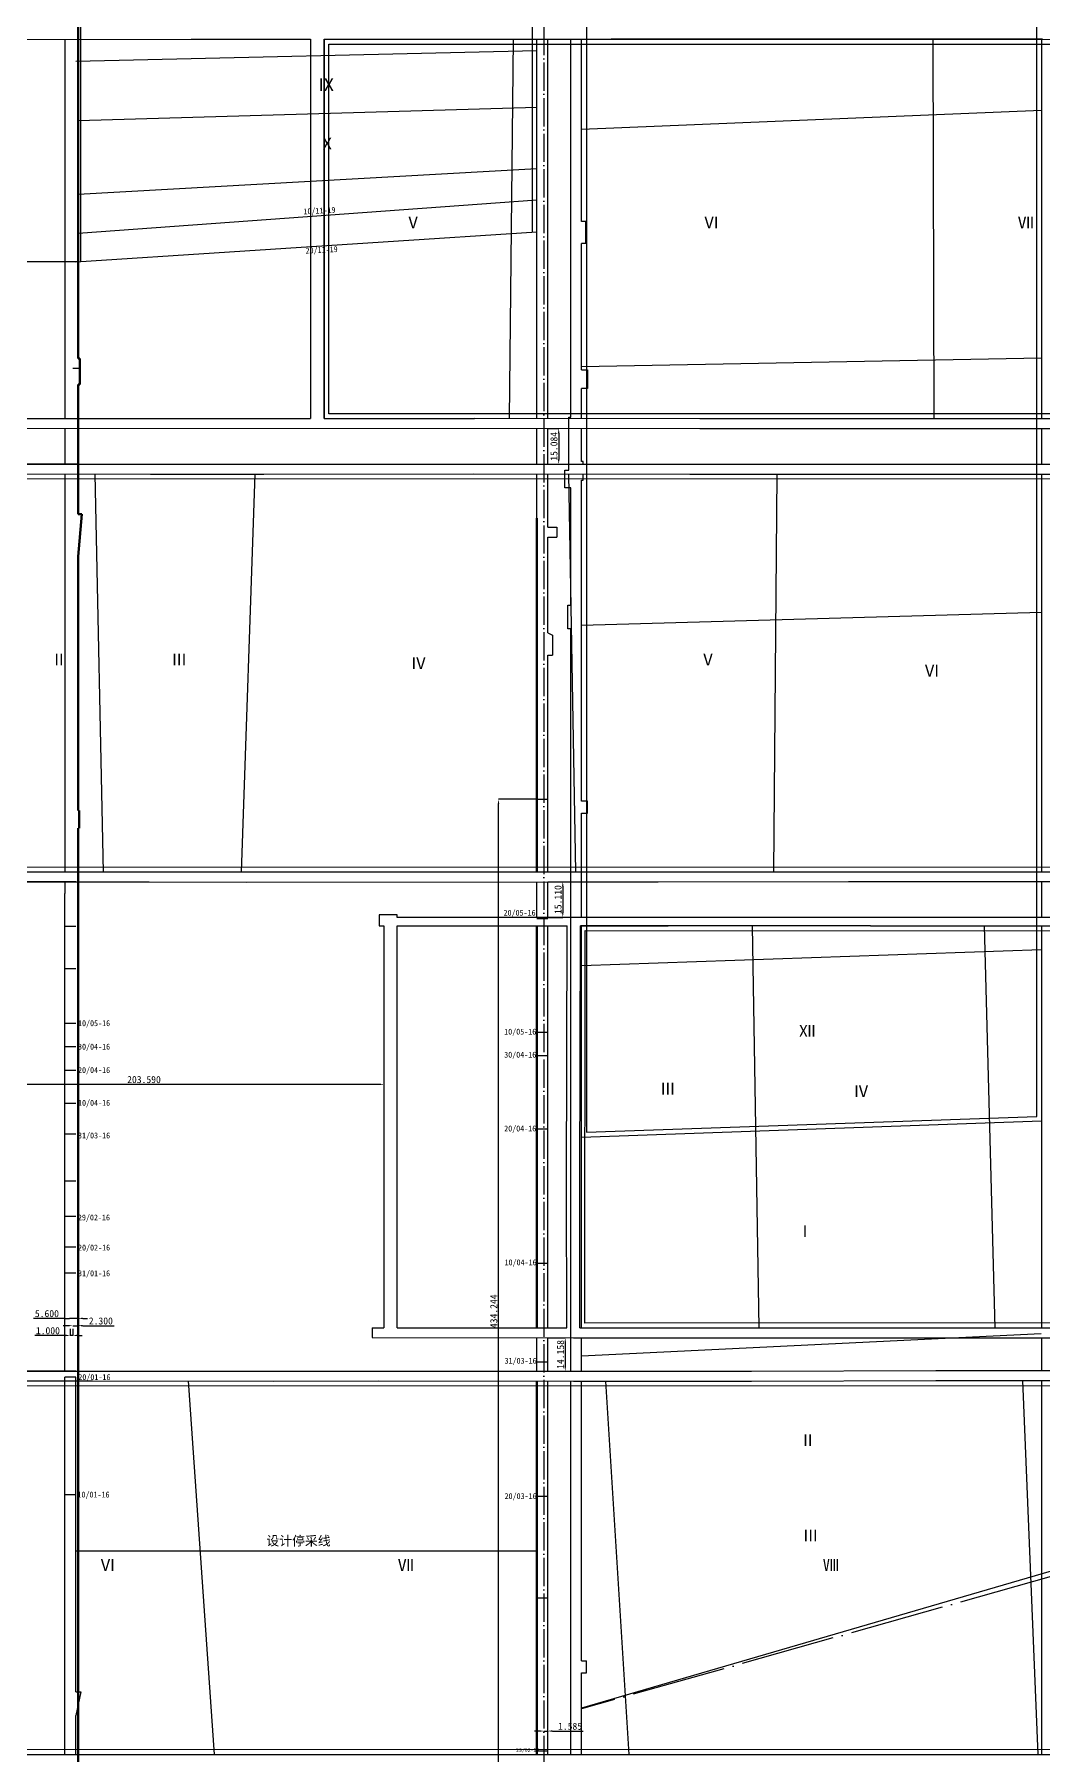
# Model space of a CAD drawing. Header units: millimetres. Extents: x 41513366 to 41522434, y 4590966 to 4600634.
# Drawn here: x 41516915 to 41517343, y 4597043 to 4597773 of the extents above; entities that cross this region are included whole.
import ezdxf

# ---------------------------------------------------------------- set-up
doc = ezdxf.new("R2010")
doc.units = ezdxf.units.MM
doc.header["$PDMODE"] = 35
doc.header["$PDSIZE"] = -5
doc.linetypes.add('ACAD_ISO04W100', pattern=[30, 24, -3, 0, -3])
doc.linetypes.add('上盘交面线(2K)', pattern=[48, 40, -4, 0, -4])
doc.layers.get('0').update_dxf_attribs({"lineweight": 18})
doc.layers.get('Defpoints').update_dxf_attribs({"lineweight": 18})
for name, color, linetype, lineweight in [('12-1实见断层上盘交面线', 1, 'Continuous', 18), ('12-1实见断层下盘交面线', 1, 'Continuous', 18), ('12煤巷道', 7, 'Continuous', 18), ('2014年工作面月末位置', 150, 'Continuous', 18), ('2016年12煤进尺', 7, 'Continuous', 18), ('7煤巷道', 6, 'Continuous', 18), ('七煤积水区', 5, 'Continuous', 30), ('停采线', 255, 'Continuous', 18), ('岩巷', 30, 'Continuous', 18), ('工作面月末位置', 7, 'Continuous', 18), ('设计', 4, 'Continuous', 18), ('采空区工作面颜色', 6, 'Continuous', 18)]:
    doc.layers.add(name, color=color, linetype=linetype, lineweight=lineweight)
doc.styles.add('仿宋_GB2312', font='')
doc.styles.add('图签仿宋', font='')
doc.styles.add('正体', font='')
doc.styles.add('正等线体', font='simhei.ttf')
doc.styles.get('仿宋_GB2312').set_extended_font_data('宋体')
doc.styles.get('图签仿宋').set_extended_font_data('宋体')
doc.styles.get('正体').set_extended_font_data('宋体')
doc.linetypes.add('下盘交面线(2K)', pattern='A,40,-4,[148,AAA.SHX,S=2.12164,R=0,X=0,Y=0],-4', length=48)
doc.dimstyles.new('测量用', dxfattribs={"dimtxt": 3, "dimasz": 2, "dimexe": 0, "dimexo": 0, "dimgap": 0.5, "dimtad": 1, "dimdec": 3, "dimzin": 0, "dimdsep": 46, "dimtxsty": '图签仿宋', "dimcen": 0.09, "dimdle": 4, "dimaunit": 1, "dimadec": 3, "dimazin": 2, "dimtfac": 1, "dimtdec": 3, "dimtix": 1, "dimtmove": 0, "dimatfit": 3, "dimfxl": 1, "dimtolj": 1, "dimarcsym": 1})

# ---------------------------------------------------------------- blocks, each defined once
blk = doc.blocks.new('*D67')
at = {"layer": '2016年12煤进尺', "color": 0, "linetype": 'Continuous', "lineweight": -2, "ltscale": 2}
blk.add_line((41516861.76, 4597327.26), (41517061.35, 4597327.26), dxfattribs=at)
at = {"layer": '2016年12煤进尺', "color": 0, "ltscale": 2}
for points in [[(41516861.76, 4597327.6), (41516861.76, 4597326.93), (41516859.76, 4597327.26)], [(41517061.35, 4597327.6), (41517061.35, 4597326.93), (41517063.35, 4597327.26)]]:
    blk.add_solid(points, dxfattribs=at)
at = {"layer": 'Defpoints', "color": 0, "ltscale": 2}
for p in [(41516859.76, 4597327.26), (41517063.35, 4597327.26), (41517063.35, 4597327.26)]:
    blk.add_point(p, dxfattribs=at)
at = {"layer": '2016年12煤进尺', "color": 0, "lineweight": -3, "ltscale": 2, "insert": (41516961.55, 4597329.26), "char_height": 3, "attachment_point": 5, "style": '图签仿宋'}
blk.add_mtext('\\A1;203.590', dxfattribs=at)
blk = doc.blocks.new('*D73')
at = {"layer": '2016年12煤进尺', "color": 0, "linetype": 'Continuous', "lineweight": -2, "ltscale": 2}
for p, q in [((41517129.22, 4597052.99), (41517127.22, 4597052.99)), ((41517131.22, 4597052.99), (41517132.8, 4597052.99)), ((41517134.8, 4597052.99), (41517147.77, 4597052.99))]:
    blk.add_line(p, q, dxfattribs=at)
at = {"layer": '2016年12煤进尺', "color": 0, "ltscale": 2}
for points in [[(41517129.22, 4597053.32), (41517129.22, 4597052.65), (41517131.22, 4597052.99)], [(41517134.8, 4597053.32), (41517134.8, 4597052.65), (41517132.8, 4597052.99)]]:
    blk.add_solid(points, dxfattribs=at)
at = {"layer": 'Defpoints', "color": 0, "ltscale": 2}
for p in [(41517131.22, 4597052.99), (41517132.8, 4597052.99), (41517132.8, 4597052.99)]:
    blk.add_point(p, dxfattribs=at)
at = {"layer": '2016年12煤进尺', "color": 0, "lineweight": -3, "ltscale": 2, "insert": (41517142.29, 4597054.99), "char_height": 3, "attachment_point": 5, "style": '图签仿宋'}
blk.add_mtext('\\A1;1.585', dxfattribs=at)
blk = doc.blocks.new('*D99')
at = {"layer": '2016年12煤进尺', "color": 0, "linetype": 'Continuous', "lineweight": -2, "ltscale": 2}
for p, q in [((41516929.3, 4597224.9), (41516927.3, 4597224.9)), ((41516931.3, 4597224.9), (41516931.3, 4597224.9)), ((41516931.3, 4597224.9), (41516933.6, 4597224.9)), ((41516933.6, 4597224.9), (41516933.6, 4597224.9)), ((41516935.6, 4597224.9), (41516948.89, 4597224.9))]:
    blk.add_line(p, q, dxfattribs=at)
at = {"layer": '2016年12煤进尺', "color": 0, "ltscale": 2}
for points in [[(41516929.3, 4597225.24), (41516929.3, 4597224.57), (41516931.3, 4597224.9)], [(41516935.6, 4597225.24), (41516935.6, 4597224.57), (41516933.6, 4597224.9)]]:
    blk.add_solid(points, dxfattribs=at)
at = {"layer": 'Defpoints', "color": 0, "ltscale": 2}
for p in [(41516931.3, 4597224.9), (41516933.6, 4597224.9), (41516933.6, 4597224.9)]:
    blk.add_point(p, dxfattribs=at)
at = {"layer": '2016年12煤进尺', "color": 0, "lineweight": -3, "ltscale": 2, "insert": (41516943.25, 4597226.9), "char_height": 3, "attachment_point": 5, "style": '图签仿宋'}
blk.add_mtext('\\A1;2.300', dxfattribs=at)
blk = doc.blocks.new('*D100')
at = {"layer": '2016年12煤进尺', "color": 0, "linetype": 'Continuous', "lineweight": -2, "ltscale": 2}
for p, q in [((41516928.3, 4597220.76), (41516915.28, 4597220.76)), ((41516930.3, 4597223.58), (41516930.3, 4597220.76)), ((41516931.3, 4597220.76), (41516930.3, 4597220.76)), ((41516931.3, 4597223.58), (41516931.3, 4597220.76)), ((41516933.3, 4597220.76), (41516935.3, 4597220.76))]:
    blk.add_line(p, q, dxfattribs=at)
at = {"layer": '2016年12煤进尺', "color": 0, "ltscale": 2}
for points in [[(41516928.3, 4597221.1), (41516928.3, 4597220.43), (41516930.3, 4597220.76)], [(41516933.3, 4597221.1), (41516933.3, 4597220.43), (41516931.3, 4597220.76)]]:
    blk.add_solid(points, dxfattribs=at)
at = {"layer": 'Defpoints', "color": 0, "ltscale": 2}
for p in [(41516930.3, 4597223.58), (41516930.3, 4597220.76), (41516931.3, 4597223.58)]:
    blk.add_point(p, dxfattribs=at)
at = {"layer": '2016年12煤进尺', "color": 0, "lineweight": -3, "ltscale": 2, "insert": (41516920.79, 4597222.76), "char_height": 3, "attachment_point": 5, "style": '图签仿宋'}
blk.add_mtext('\\A1;1.000', dxfattribs=at)
blk = doc.blocks.new('*D101')
at = {"layer": '2016年12煤进尺', "color": 0, "linetype": 'Continuous', "lineweight": -2, "ltscale": 2}
for p, q in [((41516928, 4597228.01), (41516914.74, 4597228.01)), ((41516928, 4597228.01), (41516930, 4597228.01)), ((41516931.6, 4597228.01), (41516930, 4597228.01)), ((41516933.6, 4597228.01), (41516931.6, 4597228.01)), ((41516933.6, 4597228.01), (41516933.6, 4597228.01))]:
    blk.add_line(p, q, dxfattribs=at)
at = {"layer": '2016年12煤进尺', "color": 0, "lineweight": -2, "ltscale": 2}
for p, q in [((41516926, 4597228.01), (41516924, 4597228.01)), ((41516935.6, 4597228.01), (41516937.6, 4597228.01))]:
    blk.add_line(p, q, dxfattribs=at)
at = {"layer": '2016年12煤进尺', "color": 0, "ltscale": 2}
for points in [[(41516926, 4597228.34), (41516926, 4597227.68), (41516928, 4597228.01)], [(41516935.6, 4597228.34), (41516935.6, 4597227.68), (41516933.6, 4597228.01)]]:
    blk.add_solid(points, dxfattribs=at)
at = {"layer": 'Defpoints', "color": 0, "ltscale": 2}
for p in [(41516928, 4597228.01), (41516928, 4597228.01), (41516933.6, 4597228.01)]:
    blk.add_point(p, dxfattribs=at)
at = {"layer": '2016年12煤进尺', "color": 0, "lineweight": -3, "ltscale": 2, "insert": (41516920.37, 4597230.01), "char_height": 3, "attachment_point": 5, "style": '图签仿宋'}
blk.add_mtext('\\A1;5.600', dxfattribs=at)
blk = doc.blocks.new('*D107')
at = {"layer": '2016年12煤进尺', "color": 0, "linetype": 'Continuous', "lineweight": -2, "ltscale": 2}
for p, q in [((41517128.2, 4597448.14), (41517111.93, 4597448.14)), ((41517111.93, 4597015.9), (41517111.93, 4597446.14)), ((41517128.2, 4597013.9), (41517111.93, 4597013.9))]:
    blk.add_line(p, q, dxfattribs=at)
at = {"layer": '2016年12煤进尺', "color": 0, "ltscale": 2}
for points in [[(41517111.59, 4597446.14), (41517112.26, 4597446.14), (41517111.93, 4597448.14)], [(41517111.59, 4597015.9), (41517112.26, 4597015.9), (41517111.93, 4597013.9)]]:
    blk.add_solid(points, dxfattribs=at)
at = {"layer": 'Defpoints', "color": 0, "ltscale": 2}
for p in [(41517111.93, 4597448.14), (41517128.2, 4597448.14), (41517128.2, 4597013.9)]:
    blk.add_point(p, dxfattribs=at)
at = {"layer": '2016年12煤进尺', "color": 0, "lineweight": -3, "ltscale": 2, "insert": (41517109.93, 4597231.02), "char_height": 3, "attachment_point": 5, "rotation": 90, "style": '图签仿宋'}
blk.add_mtext('\\A1;434.244', dxfattribs=at)
blk = doc.blocks.new('*D113')
at = {"layer": '2016年12煤进尺', "color": 0, "linetype": 'Continuous', "lineweight": -2, "ltscale": 2}
for p, q in [((41516932.6, 4597413.07), (41516906.28, 4597413.07)), ((41516906.28, 4597411.07), (41516906.28, 4597207.66)), ((41516932.6, 4597205.66), (41516906.28, 4597205.66))]:
    blk.add_line(p, q, dxfattribs=at)
at = {"layer": '2016年12煤进尺', "color": 0, "ltscale": 2}
for points in [[(41516905.95, 4597411.07), (41516906.61, 4597411.07), (41516906.28, 4597413.07)], [(41516905.95, 4597207.66), (41516906.61, 4597207.66), (41516906.28, 4597205.66)]]:
    blk.add_solid(points, dxfattribs=at)
at = {"layer": 'Defpoints', "color": 0, "ltscale": 2}
for p in [(41516932.6, 4597413.07), (41516906.28, 4597205.66), (41516932.6, 4597205.66)]:
    blk.add_point(p, dxfattribs=at)
at = {"layer": '2016年12煤进尺', "color": 0, "lineweight": -3, "ltscale": 2, "insert": (41516904.28, 4597309.36), "char_height": 3, "attachment_point": 5, "rotation": 90, "style": '图签仿宋'}
blk.add_mtext('\\A1;207.409', dxfattribs=at)
blk = doc.blocks.new('*D114')
at = {"layer": '2016年12煤进尺', "color": 0, "linetype": 'Continuous', "lineweight": -2, "ltscale": 2}
for p, q in [((41517132.8, 4597413.17), (41517139.18, 4597413.17)), ((41517139.18, 4597411.17), (41517139.18, 4597400.06)), ((41517132.8, 4597398.06), (41517139.18, 4597398.06))]:
    blk.add_line(p, q, dxfattribs=at)
at = {"layer": '2016年12煤进尺', "color": 0, "ltscale": 2}
for points in [[(41517138.85, 4597411.17), (41517139.52, 4597411.17), (41517139.18, 4597413.17)], [(41517138.85, 4597400.06), (41517139.52, 4597400.06), (41517139.18, 4597398.06)]]:
    blk.add_solid(points, dxfattribs=at)
at = {"layer": 'Defpoints', "color": 0, "ltscale": 2}
for p in [(41517132.8, 4597413.17), (41517132.8, 4597398.06), (41517139.18, 4597398.06)]:
    blk.add_point(p, dxfattribs=at)
at = {"layer": '2016年12煤进尺', "color": 0, "lineweight": -3, "ltscale": 2, "insert": (41517137.18, 4597405.61), "char_height": 3, "attachment_point": 5, "rotation": 90, "style": '图签仿宋'}
blk.add_mtext('\\A1;15.110', dxfattribs=at)
blk = doc.blocks.new('*D115')
at = {"layer": '2016年12煤进尺', "color": 0, "linetype": 'Continuous', "lineweight": -2, "ltscale": 2}
for p, q in [((41517132.8, 4597219.79), (41517140.24, 4597219.79)), ((41517140.24, 4597217.79), (41517140.24, 4597207.63)), ((41517132.8, 4597205.63), (41517140.24, 4597205.63))]:
    blk.add_line(p, q, dxfattribs=at)
at = {"layer": '2016年12煤进尺', "color": 0, "ltscale": 2}
for points in [[(41517139.91, 4597217.79), (41517140.57, 4597217.79), (41517140.24, 4597219.79)], [(41517139.91, 4597207.63), (41517140.57, 4597207.63), (41517140.24, 4597205.63)]]:
    blk.add_solid(points, dxfattribs=at)
at = {"layer": 'Defpoints', "color": 0, "ltscale": 2}
for p in [(41517132.8, 4597219.79), (41517132.8, 4597205.63), (41517140.24, 4597205.63)]:
    blk.add_point(p, dxfattribs=at)
at = {"layer": '2016年12煤进尺', "color": 0, "lineweight": -3, "ltscale": 2, "insert": (41517138.24, 4597212.71), "char_height": 3, "attachment_point": 5, "rotation": 90, "style": '图签仿宋'}
blk.add_mtext('\\A1;14.158', dxfattribs=at)
blk = doc.blocks.new('*D116')
at = {"layer": '2016年12煤进尺', "color": 0, "linetype": 'Continuous', "lineweight": -2, "ltscale": 2}
for p, q in [((41517132.8, 4597605.37), (41517137.45, 4597605.37)), ((41517137.45, 4597603.37), (41517137.45, 4597592.29)), ((41517132.8, 4597590.29), (41517137.45, 4597590.29))]:
    blk.add_line(p, q, dxfattribs=at)
at = {"layer": '2016年12煤进尺', "color": 0, "ltscale": 2}
for points in [[(41517137.12, 4597603.37), (41517137.79, 4597603.37), (41517137.45, 4597605.37)], [(41517137.12, 4597592.29), (41517137.79, 4597592.29), (41517137.45, 4597590.29)]]:
    blk.add_solid(points, dxfattribs=at)
at = {"layer": 'Defpoints', "color": 0, "ltscale": 2}
for p in [(41517132.8, 4597605.37), (41517132.8, 4597590.29), (41517137.45, 4597590.29)]:
    blk.add_point(p, dxfattribs=at)
at = {"layer": '2016年12煤进尺', "color": 0, "lineweight": -3, "ltscale": 2, "insert": (41517135.45, 4597597.83), "char_height": 3, "attachment_point": 5, "rotation": 90, "style": '图签仿宋'}
blk.add_mtext('\\A1;15.084', dxfattribs=at)
blk = doc.blocks.new('*D120')
at = {"layer": '2016年12煤进尺', "color": 0, "linetype": 'Continuous', "lineweight": -2, "ltscale": 2}
for p, q in [((41516881.75, 4597674.08), (41516881.69, 4597592.33)), ((41516933.6, 4597676.04), (41516881.75, 4597676.08)), ((41516933.54, 4597590.29), (41516881.69, 4597590.33))]:
    blk.add_line(p, q, dxfattribs=at)
at = {"layer": '2016年12煤进尺', "color": 0, "ltscale": 2}
for points in [[(41516881.41, 4597674.08), (41516882.08, 4597674.08), (41516881.75, 4597676.08)], [(41516881.36, 4597592.33), (41516882.03, 4597592.33), (41516881.69, 4597590.33)]]:
    blk.add_solid(points, dxfattribs=at)
at = {"layer": 'Defpoints', "color": 0, "ltscale": 2}
for p in [(41516933.6, 4597676.04), (41516881.69, 4597590.33), (41516933.54, 4597590.29)]:
    blk.add_point(p, dxfattribs=at)
at = {"layer": '2016年12煤进尺', "color": 0, "lineweight": -3, "ltscale": 2, "insert": (41516879.72, 4597633.2), "char_height": 3, "attachment_point": 5, "rotation": 89.96305, "style": '图签仿宋'}
blk.add_mtext('\\A1;85.748', dxfattribs=at)

msp = doc.modelspace()

# ---------------------------------------------------------------- linework, layer by layer
at = {"color": 150, "linetype": 'ByBlock', "lineweight": -3, "ltscale": 0.5}
for p, q in [((41516932.6, 4597761.2063), (41517128.2, 4597765.7014)), ((41516933.6, 4597736.0754), (41517128.2, 4597741.601)), ((41516933.6, 4597704.7801), (41517128.2, 4597715.702))]:
    msp.add_line(p, q, dxfattribs=at)
at = {"lineweight": -3, "ltscale": 0.001}
for p, q in [((41516933.6, 4597688.2497), (41517128.2, 4597702.402)), ((41517128.2, 4597688.702), (41516932.6, 4597675.977))]:
    msp.add_line(p, q, dxfattribs=at)
at = {"color": 4, "lineweight": -3}
msp.add_lwpolyline([(41517147.2, 4597442.3149), (41517149.7, 4597442.3149), (41517149.7, 4597447.3149), (41517147.2, 4597447.3149)], dxfattribs=at)
at = {"layer": '12-1实见断层上盘交面线', "linetype": '上盘交面线(2K)', "lineweight": -3}
msp.add_lwpolyline([(41517346.4, 4597118.514), (41517147.2, 4597062.453)], dxfattribs=at)
at = {"layer": '12-1实见断层下盘交面线', "linetype": '下盘交面线(2K)', "lineweight": -3}
msp.add_lwpolyline([(41517346.4, 4597120.814), (41517147.2, 4597062.653)], dxfattribs=at)
at = {"layer": '12煤巷道', "color": 1, "lineweight": 50}
for p, q in [((41516933.6, 4597635.038), (41516933.6, 4597814.831)), ((41516933.6, 4597635.038), (41516934.4, 4597635.038)), ((41516934.4, 4597635.038), (41516934.4, 4597624.038)), ((41516933.6, 4597569.038), (41516933.6, 4597624.038)), ((41516934.4, 4597624.038), (41516933.6, 4597624.038)), ((41516933.6, 4597569.038), (41516935.2, 4597569.038)), ((41516935.2, 4597569.038), (41516933.6, 4597551.038)), ((41517128.2, 4597417.3645), (41517128.2, 4597567.398)), ((41516933.6, 4597443.383), (41516933.6, 4597551.038)), ((41516933.6, 4597443.383), (41516934.1, 4597443.383)), ((41516933.6, 4597443.383), (41516934.1, 4597443.383)), ((41516934.1, 4597443.383), (41516934.1, 4597435.883)), ((41516934.1, 4597443.383), (41516934.1, 4597435.883)), ((41516933.6, 4596998.839), (41516933.6, 4597435.883)), ((41516933.6, 4597435.883), (41516934.1, 4597435.883)), ((41517128.2, 4597223.988), (41517128.2, 4597394.4601)), ((41517128.2, 4597043.0234), (41517128.2, 4597201.4296))]:
    msp.add_line(p, q, dxfattribs=at)
at = {"layer": '12煤巷道', "lineweight": -3}
for p, q in [((41516928, 4597770.4311), (41516928, 4597609.5973)), ((41517128.2, 4597609.5793), (41517128.2, 4597770.4392)), ((41517132.8, 4597609.5745), (41517132.8, 4597770.4393)), ((41516928, 4597605.3973), (41516928, 4597590.2975)), ((41517128.2, 4597590.2917), (41517128.2, 4597605.3793)), ((41517132.8, 4597590.2908), (41517132.8, 4597605.3745)), ((41516928, 4597586.0975), (41516928, 4597417.2665)), ((41517128.2, 4597567.398), (41517128.2, 4597586.0917)), ((41517132.8, 4597567.398), (41517132.8, 4597586.0908)), ((41517132.8, 4597563.57), (41517132.8, 4597567.398)), ((41517132.8, 4597563.57), (41517136.6, 4597563.57)), ((41517136.6, 4597563.57), (41517136.6, 4597559.27)), ((41517132.8, 4597518.77), (41517132.8, 4597559.27)), ((41517132.8, 4597559.27), (41517136.6, 4597559.27)), ((41517132.8, 4597518.77), (41517134.8, 4597517.77)), ((41517134.8, 4597517.77), (41517134.8, 4597509.27)), ((41517132.8, 4597417.369), (41517132.8, 4597509.27)), ((41517132.8, 4597509.27), (41517134.8, 4597509.27)), ((41516928, 4597413.0665), (41516928, 4597408.234)), ((41517128.2, 4597398.0601), (41517128.2, 4597413.1645)), ((41517132.8, 4597398.0592), (41517132.8, 4597413.169)), ((41516928, 4597205.658), (41516928, 4597408.234)), ((41517132.8, 4597223.9853), (41517132.8, 4597394.4592)), ((41517128.2, 4597205.6296), (41517128.2, 4597219.788)), ((41517132.8, 4597205.6277), (41517132.8, 4597219.7853)), ((41516928, 4597043.0056), (41516928, 4597203.098)), ((41516932.6, 4597069.5991), (41516932.6, 4597203.098)), ((41517132.8, 4597043.0238), (41517132.8, 4597201.4277)), ((41516932.6, 4597069.5991), (41516934.6986, 4597069.5994)), ((41516934.6986, 4597069.5994), (41516932.6, 4597059.5991)), ((41516932.6, 4597043.006), (41516932.6, 4597059.5991))]:
    msp.add_line(p, q, dxfattribs=at)
for points in [[(41517142.6, 4597712.7897), (41517142.6, 4597770.4396)], [(41517147.2, 4597712.7897), (41517147.2, 4597770.4397)], [(41517342.2, 4597770.435), (41517342.2, 4597749.278)], [(41517342.2, 4597749.278), (41517342.2, 4597684.278)], [(41517142.6, 4597638.5903), (41517142.6, 4597712.7897)], [(41517147.2, 4597693.195), (41517147.2, 4597712.7897)], [(41517148.95, 4597683.795), (41517148.95, 4597693.195), (41517147.2, 4597693.195)], [(41517148.95, 4597683.795), (41517148.95, 4597693.195), (41517147.2, 4597693.195)], [(41517147.2, 4597638.66), (41517147.2, 4597683.795)], [(41517148.95, 4597683.795), (41517147.2, 4597683.795)], [(41517342.2, 4597684.278), (41517342.2, 4597612.34)], [(41517142.6, 4597610.21), (41517142.6, 4597638.5903)], [(41517147.2, 4597630.295), (41517147.2, 4597638.66)], [(41517147.2, 4597630.295), (41517149.65, 4597630.295), (41517149.65, 4597622.295), (41517147.2, 4597622.295)], [(41517147.2, 4597609.5594), (41517147.2, 4597622.295)], [(41517142.6, 4597580.21), (41517140, 4597580.21), (41517140, 4597587.71), (41517141.8, 4597587.71), (41517141.8, 4597610.21), (41517142.6, 4597610.21)], [(41517342.2, 4597612.34), (41517342.2, 4597609.4467)], [(41517147.2, 4597591.656), (41517147.2, 4597605.3594)], [(41517342.2, 4597605.2467), (41517342.2, 4597590.278)], [(41517147.2, 4597591.4193), (41517147.2, 4597591.656)], [(41517147.9, 4597590.2879), (41517147.9, 4597591.4193), (41517147.2, 4597591.4193)], [(41517147.9, 4597590.2879), (41517147.9, 4597591.4193), (41517147.2, 4597591.4193)], [(41517147.2, 4597583.4193), (41517147.9, 4597583.4193), (41517147.9, 4597586.0879)], [(41517147.2, 4597583.4193), (41517147.9, 4597583.4193), (41517147.9, 4597586.0879)], [(41517342.2, 4597586.078), (41517342.2, 4597530.34)], [(41517142.6, 4597561.6558), (41517142.6, 4597580.21)], [(41517147.2, 4597561.656), (41517147.2, 4597583.4193)], [(41517142.6, 4597548.6558), (41517142.6, 4597561.6558)], [(41517147.2, 4597548.6558), (41517147.2, 4597561.6558)], [(41517142.6, 4597530.436), (41517142.6, 4597548.6558)], [(41517147.2, 4597501.654), (41517147.2, 4597548.6558)], [(41517142.6, 4597520.436), (41517141.288, 4597520.436), (41517141.288, 4597530.436), (41517142.6, 4597530.436)], [(41517342.2, 4597530.34), (41517342.2, 4597456.34)], [(41517142.6, 4597501.654), (41517142.6, 4597520.436)], [(41517142.6, 4597466.654), (41517142.6, 4597501.654)], [(41517147.2, 4597466.654), (41517147.2, 4597501.654)], [(41517142.6, 4597418.6539), (41517142.6, 4597466.654)], [(41517147.2, 4597447.3149), (41517147.2, 4597466.654)], [(41517342.2, 4597456.34), (41517342.2, 4597436.34)], [(41517147.2, 4597442.3149), (41517149.7, 4597442.3149), (41517149.7, 4597447.3149), (41517147.2, 4597447.3149)], [(41517147.2, 4597418.6539), (41517147.2, 4597442.3149)], [(41517342.2, 4597436.34), (41517342.2, 4597432.34)], [(41517342.2, 4597432.34), (41517342.2, 4597417.4559)], [(41517142.6, 4597386.656), (41517142.6, 4597418.6539)], [(41517147.2, 4597398.0563), (41517147.2, 4597418.6539)], [(41517342.2, 4597413.2559), (41517342.2, 4597398.0344)], [(41517147.2, 4597386.656), (41517147.2, 4597394.4564)], [(41517342.2, 4597394.4344), (41517342.2, 4597354.337)], [(41517142.6, 4597366.6559), (41517142.6, 4597386.656)], [(41517147.2, 4597366.6559), (41517147.2, 4597386.656)], [(41517142.6, 4597351.6559), (41517142.6, 4597366.6559)], [(41517147.2, 4597351.6559), (41517147.2, 4597366.6559)], [(41517142.6, 4597339.6559), (41517142.6, 4597351.6559)], [(41517147.2, 4597339.6559), (41517147.2, 4597351.6559)], [(41517342.2, 4597354.337), (41517342.2, 4597255.35)], [(41517142.6, 4597331.659), (41517142.6, 4597339.6559)], [(41517147.2, 4597331.659), (41517147.2, 4597339.6559)], [(41517142.6, 4597315.649), (41517142.6, 4597331.659)], [(41517147.2, 4597315.649), (41517147.2, 4597331.659)], [(41517142.6, 4597290.649), (41517142.6, 4597315.649)], [(41517147.2, 4597290.649), (41517147.2, 4597315.649)], [(41517142.6, 4597234.644), (41517142.6, 4597290.649)], [(41517147.2, 4597234.644), (41517147.2, 4597290.649)], [(41517342.2, 4597255.35), (41517342.2, 4597223.967)], [(41517142.6, 4597205.6235), (41517142.6, 4597234.644)], [(41517147.2, 4597223.9787), (41517147.2, 4597234.644)], [(41517147.2, 4597205.6226), (41517147.2, 4597219.7787)], [(41517342.2, 4597219.767), (41517342.2, 4597205.904)], [(41517142.6, 4597178.5802), (41517142.6, 4597201.4235)], [(41517147.2, 4597178.5802), (41517147.2, 4597201.4226)], [(41517342.2, 4597201.704), (41517342.2, 4597178.354)], [(41517142.6, 4597125.643), (41517142.6, 4597178.5802)], [(41517147.2, 4597125.643), (41517147.2, 4597178.5802)], [(41517342.2, 4597178.354), (41517342.2, 4597126.3568)], [(41517142.6, 4597069.7089), (41517142.6, 4597125.643)], [(41517147.2, 4597082.7138), (41517147.2, 4597125.643)], [(41517342.2, 4597126.3568), (41517342.2, 4597080.359)], [(41517147.2, 4597077.7138), (41517149.2, 4597077.7138), (41517149.2, 4597082.7138)], [(41517147.2, 4597082.7138), (41517149.2, 4597082.7138)], [(41517147.2, 4597067.6974), (41517147.2, 4597077.7138)], [(41517342.2, 4597080.359), (41517342.2, 4597043.0684)], [(41517142.6, 4597043.0747), (41517142.6, 4597069.7089)], [(41517147.2, 4597043.0748), (41517147.2, 4597067.6974)]]:
    msp.add_lwpolyline(points, dxfattribs=at)
at = {"layer": '2014年工作面月末位置', "color": 150, "lineweight": -3}
for p, q in [((41517126.2, 4598036.8418), (41517126.2, 4597688.5719)), ((41516934.6003, 4598026.5564), (41516934.6626, 4597676.1112))]:
    msp.add_line(p, q, dxfattribs=at)
at = {"layer": '2016年12煤进尺', "lineweight": -3, "ltscale": 2}
msp.add_line((41516931.32, 4597630.915), (41516934.4, 4597630.915), dxfattribs=at)
at = {"layer": '2016年12煤进尺', "color": 4, "lineweight": -3, "ltscale": 2}
msp.add_line((41517128.2, 4597448.139), (41517132.8, 4597448.139), dxfattribs=at)
at = {"layer": '2016年12煤进尺', "color": 0, "lineweight": -3}
for p, q in [((41517132.8, 4597397.398), (41517128.2, 4597397.398)), ((41516932.6, 4597376.186), (41516928, 4597376.186)), ((41516928, 4597353.1864), (41516932.6, 4597353.1864)), ((41517128.2, 4597349.398), (41517132.8, 4597349.398)), ((41516932.6, 4597343.186), (41516928, 4597343.186)), ((41517132.8, 4597339.398), (41517128.2, 4597339.398)), ((41516932.6, 4597333.186), (41516928, 4597333.186)), ((41516932.6, 4597319.186), (41516928, 4597319.186)), ((41517128.2, 4597308.398), (41517132.8, 4597308.398)), ((41516932.6, 4597306.186), (41516928, 4597306.186)), ((41517128.2, 4597251.398), (41517132.8, 4597251.398)), ((41517132.8, 4597209.398), (41517128.2, 4597209.398))]:
    msp.add_line(p, q, dxfattribs=at)
at = {"layer": '2016年12煤进尺', "lineweight": -3}
for p, q in [((41516932.6, 4597271.186), (41516928, 4597271.186)), ((41516932.6, 4597258.186), (41516928, 4597258.186)), ((41516932.6, 4597247.186), (41516928, 4597247.186)), ((41516932.6, 4597203.098), (41516928, 4597203.098)), ((41516932.6, 4597153.098), (41516928, 4597153.098)), ((41517132.8, 4597044.398), (41517128.2, 4597044.398))]:
    msp.add_line(p, q, dxfattribs=at)
at = {"layer": '2016年12煤进尺', "color": 0, "lineweight": -3, "ltscale": 0.5}
msp.add_line((41517132.8, 4597152.398), (41517128.2, 4597152.398), dxfattribs=at)
at = {"layer": '2016年12煤进尺', "color": 3, "lineweight": -3, "ltscale": 2}
msp.add_line((41516932.6, 4597129.419), (41517128.2, 4597129.419), dxfattribs=at)
at = {"layer": '7煤巷道', "lineweight": -3}
for p, q in [((41516899.9963, 4597417.3614), (41518483.774, 4597417.3623)), ((41516891.3949, 4597413.0659), (41516963.6841, 4597413.067)), ((41516963.6823, 4597413.067), (41517004.9083, 4597413.046)), ((41517004.9132, 4597413.046), (41517133.8882, 4597413.17)), ((41517183.8415, 4597394.4544), (41517146.6486, 4597394.4564)), ((41517269.7406, 4597394.436), (41517183.8415, 4597394.449))]:
    msp.add_line(p, q, dxfattribs=at)
for points in [[(41516903.702, 4597770.4271), (41516981.5372, 4597770.44), (41517030.8809, 4597770.438, 0.00001013), (41517030.881, 4597770.438), (41517032.202, 4597770.438)], [(41517038.002, 4597770.438), (41517080.199, 4597770.438, 0.00000629), (41517080.1991, 4597770.438), (41517159.6851, 4597770.44)], [(41516903.702, 4597609.5913), (41516971.2077, 4597609.608, -0.00006359), (41516971.208, 4597609.608), (41517032.202, 4597609.6075)], [(41517921.6681, 4597609.585), (41517846.1341, 4597609.5876, 0.00011967), (41517846.1334, 4597609.5876), (41517811.1284, 4597609.572, 0.00018483), (41517811.1273, 4597609.572), (41517740.1821, 4597609.488), (41517665.4909, 4597609.481), (41517571.4369, 4597609.474, 0.00003033), (41517571.4367, 4597609.474), (41517494.8057, 4597609.459, 0.00010225), (41517494.8052, 4597609.459), (41517458.4254, 4597609.437), (41517400.5963, 4597609.421), (41517365.575, 4597609.447, 0.00018828), (41517365.574, 4597609.447), (41517286.9445, 4597609.446), (41517197.3732, 4597609.507), (41517101.6775, 4597609.607)], [(41517921.6679, 4597605.385), (41517846.1346, 4597605.3876), (41517811.1313, 4597605.372), (41517740.1848, 4597605.288), (41517665.4913, 4597605.281, -0.00000482), (41517665.4912, 4597605.281), (41517571.4374, 4597605.274), (41517494.8071, 4597605.259), (41517458.4277, 4597605.237, -0.00008201), (41517458.4268, 4597605.237), (41517400.5954, 4597605.221), (41517365.573, 4597605.247), (41517286.944, 4597605.246, -0.00017328), (41517286.9421, 4597605.246), (41517197.3701, 4597605.307, -0.00009099), (41517197.3691, 4597605.307), (41516886.3027, 4597605.3539)]]:
    msp.add_lwpolyline(points, format="xyb", dxfattribs=at)
for points in [[(41517032.202, 4597770.438), (41517032.202, 4597609.6075)], [(41517038.002, 4597770.438), (41517038.002, 4597609.6075)], [(41517255.0499, 4597770.439), (41517207.158, 4597770.441), (41517159.6851, 4597770.44)], [(41517342.7179, 4597770.435), (41517255.0499, 4597770.439)], [(41517038.002, 4597609.6075), (41517101.676, 4597609.607)], [(41516900.0379, 4597586.1155), (41516964.3689, 4597586.074), (41517012.4325, 4597586.081), (41517101.2436, 4597586.097), (41517193.0904, 4597586.079), (41517280.597, 4597586.079), (41517323.3031, 4597586.08), (41517398.9387, 4597586.072), (41517480.3225, 4597586.085), (41517551.6959, 4597586.083), (41517590.8813, 4597586.087), (41517689.0852, 4597586.092), (41517777.6531, 4597586.094), (41517827.3913, 4597586.099), (41517916.3705, 4597586.086), (41518005.777, 4597586.085), (41518084.6799, 4597586.083), (41518133.9875, 4597586.076), (41518156.989, 4597586.076), (41518196.1277, 4597586.084), (41518270.415, 4597586.085), (41518353.8241, 4597586.062), (41518444.2626, 4597586.062), (41518452.2248, 4597586.1564)], [(41516900.038, 4597590.3155), (41516964.3716, 4597590.274), (41517012.4319, 4597590.281), (41517101.2428, 4597590.297), (41517193.0912, 4597590.279), (41517280.597, 4597590.279), (41517323.303, 4597590.28), (41517398.9391, 4597590.272), (41517480.3219, 4597590.285), (41517551.696, 4597590.283), (41517590.8809, 4597590.287), (41517689.085, 4597590.292), (41517777.653, 4597590.294), (41517827.3909, 4597590.299), (41517916.3711, 4597590.286), (41518005.777, 4597590.285), (41518084.68, 4597590.283), (41518133.9881, 4597590.276), (41518156.989, 4597590.276), (41518196.1268, 4597590.284), (41518270.415, 4597590.285), (41518353.8253, 4597590.262), (41518444.2377, 4597590.262), (41518452.175, 4597590.3561)], [(41517133.8856, 4597413.17), (41517179.5976, 4597413.178), (41517260.3452, 4597413.257), (41517405.046, 4597413.255)], [(41517806.7291, 4597397.966), (41517768.0181, 4597398.008), (41517736.5361, 4597398.01), (41517708.44, 4597398.012), (41517660.961, 4597398.013), (41517584.1031, 4597398.016), (41517538.738, 4597398.021), (41517451.9501, 4597398.021), (41517360.293, 4597398.034), (41517269.7412, 4597398.036), (41517183.8422, 4597398.049), (41517068.9457, 4597398.072), (41517068.9457, 4597399.072), (41517061.3457, 4597399.072), (41517061.3457, 4597394.442), (41517063.345, 4597394.442), (41517063.345, 4597224.0256)], [(41517068.945, 4597224.0224), (41517068.945, 4597394.472)], [(41517068.945, 4597394.472), (41517141.0486, 4597394.4576)], [(41517140.8929, 4597223.9806), (41517140.818, 4597283.9212), (41517141.0486, 4597394.4576)], [(41517146.4929, 4597223.9788), (41517146.418, 4597283.9188), (41517146.6486, 4597394.4564)], [(41517146.6486, 4597394.4564), (41517183.8415, 4597394.449)], [(41517269.7406, 4597394.436), (41517360.2929, 4597394.434)], [(41517058.345, 4597224.0285), (41517058.345, 4597219.8285)], [(41517058.345, 4597219.8285), (41517143.6921, 4597219.779), (41517236.2328, 4597219.772), (41517286.6847, 4597219.767), (41517376.861, 4597219.767), (41517446.4745, 4597219.777), (41517526.9203, 4597219.784), (41517565.1358, 4597219.782), (41517690.8908, 4597219.775), (41517788.6862, 4597219.705), (41517830.6531, 4597219.919), (41517875.5824, 4597219.911), (41517922.7921, 4597219.908), (41517967.8599, 4597219.776), (41518012.2346, 4597219.77), (41518056.5609, 4597219.768), (41518148.6283, 4597219.775), (41518213.8472, 4597219.939), (41518260.0207, 4597219.799), (41518304.7365, 4597219.846), (41518353.3149, 4597219.844), (41518397.9112, 4597219.837), (41518452.3007, 4597219.6546)], [(41517058.3455, 4597224.0285), (41517063.3455, 4597224.0256)], [(41517068.9455, 4597224.0224), (41517140.8945, 4597223.9806)], [(41517146.4929, 4597223.9788), (41517236.2331, 4597223.972), (41517286.6851, 4597223.967), (41517376.861, 4597223.967), (41517446.4739, 4597223.977), (41517526.9199, 4597223.984), (41517565.1361, 4597223.982), (41517690.8911, 4597223.975), (41517788.677, 4597223.905), (41517830.6428, 4597224.119)], [(41516889.2619, 4597205.658), (41516939.747, 4597205.658), (41517016.4973, 4597205.636), (41517061.1606, 4597205.658), (41517143.7854, 4597205.623), (41517219.2451, 4597205.613), (41517297.4746, 4597205.91), (41517386.4731, 4597205.898), (41517477.961, 4597205.894), (41517520.115, 4597205.893), (41517558.1393, 4597205.882), (41517622.281, 4597205.883), (41517701.12, 4597205.884), (41517783.324, 4597205.885), (41517872.3437, 4597205.916), (41517965.7059, 4597205.923), (41518011.481, 4597205.923), (41518105.217, 4597205.922), (41518195.665, 4597205.923), (41518234.4029, 4597205.927), (41518321.2531, 4597205.916), (41518408.628, 4597205.915), (41518452.2997, 4597206.1096)], [(41516898.853, 4597201.458), (41516939.747, 4597201.458), (41517016.4961, 4597201.436), (41517061.1626, 4597201.458), (41517143.7836, 4597201.423), (41517219.2511, 4597201.413), (41517297.484, 4597201.71), (41517386.4726, 4597201.698), (41517477.9609, 4597201.694), (41517520.1149, 4597201.693), (41517558.1381, 4597201.682), (41517622.2811, 4597201.683), (41517701.12, 4597201.684), (41517783.324, 4597201.685), (41517872.3452, 4597201.716), (41517965.7063, 4597201.723), (41518011.481, 4597201.723), (41518105.217, 4597201.722), (41518195.665, 4597201.723), (41518234.4033, 4597201.727), (41518321.2526, 4597201.716), (41518408.6353, 4597201.715), (41518483.7647, 4597202.0498)], [(41516898.5139, 4597043.0029), (41516936.5282, 4597043.039), (41517027.8227, 4597043.072), (41517112.157, 4597043.074), (41517195.231, 4597043.076), (41517286.056, 4597043.073), (41517372.3391, 4597043.066), (41517412.4601, 4597043.064), (41517480.264, 4597043.062), (41517568.331, 4597043.059), (41517642.865, 4597043.06), (41517726.255, 4597043.058), (41517815.8239, 4597043.268), (41517897.816, 4597043.27), (41517944.1669, 4597043.275), (41518036.8522, 4597043.26), (41518135.2529, 4597043.27), (41518173.707, 4597043.271), (41518255.4918, 4597043.288), (41518355.2961, 4597043.276), (41518448.2663, 4597043.2848)]]:
    msp.add_lwpolyline(points, dxfattribs=at)
at = {"layer": '七煤积水区', "color": 7, "lineweight": -3, "ltscale": 2}
msp.add_lwpolyline([(41517520.8885, 4597609.4641), (41517038.002, 4597609.6075), (41517038.002, 4597770.438), (41517558.9283, 4597770.4263)], close=True, dxfattribs=at)
at = {"layer": '岩巷', "color": 0, "lineweight": -3, "ltscale": 0.5}
for p, q in [((41516932.6, 4597394.234), (41516928, 4597394.234)), ((41516932.6, 4597286.186), (41516928, 4597286.186)), ((41517132.8, 4597109.398), (41517128.2, 4597109.398))]:
    msp.add_line(p, q, dxfattribs=at)
at = {"layer": '工作面月末位置', "color": 205, "lineweight": -3}
for p, q in [((41517118.202, 4597770.439), (41517116.4018, 4597609.5916)), ((41517296.202, 4597770.4371), (41517296.6024, 4597609.4461))]:
    msp.add_line(p, q, dxfattribs=at)
at = {"layer": '工作面月末位置', "color": 20, "lineweight": -3}
for p, q in [((41516940.6385, 4597586.0893), (41516944.1963, 4597417.2667)), ((41517008.6365, 4597586.0805), (41517002.7956, 4597417.2471)), ((41517141.6384, 4597586.0891), (41517144.5944, 4597417.3719)), ((41517229.9375, 4597586.079), (41517228.5976, 4597417.4259))]:
    msp.add_line(p, q, dxfattribs=at)
at = {"layer": '工作面月末位置', "color": 241, "lineweight": -3}
for p, q in [((41517219.5488, 4597394.4436), (41517222.3945, 4597223.9826)), ((41517317.9486, 4597394.4576), (41517322.3943, 4597223.9876))]:
    msp.add_line(p, q, dxfattribs=at)
at = {"layer": '工作面月末位置', "color": 150, "lineweight": -3}
for p, q in [((41516980.2537, 4597201.4464), (41516991.2486, 4597043.0588)), ((41517157.2553, 4597201.4212), (41517167.2479, 4597043.0753)), ((41517334.243, 4597201.705), (41517340.65, 4597043.0686))]:
    msp.add_line(p, q, dxfattribs=at)
at = {"layer": '工作面月末位置', "color": 205, "lineweight": -3}
for points in [[(41517342.2, 4597740.1903), (41517147.2, 4597732.2507)], [(41517342.2, 4597635.2864), (41517147.2, 4597631.5093)], [(41517342.2, 4597527.308), (41517147.2, 4597521.8066)], [(41517342.2, 4597384.2254), (41517147.1993, 4597377.5245)], [(41517147.1938, 4597304.8469), (41517342.2, 4597311.7273)]]:
    msp.add_lwpolyline(points, dxfattribs=at)
at = {"layer": '工作面月末位置', "color": 241, "lineweight": -3}
msp.add_lwpolyline([(41517342.169, 4597221.3956), (41517147.1632, 4597212.025)], dxfattribs=at)
at = {"layer": '设计', "color": 2, "linetype": 'ACAD_ISO04W100', "lineweight": -3, "ltscale": 0.5}
msp.add_line((41517131.215, 4598485.412), (41517131.215, 4596959.639), dxfattribs=at)
at = {"layer": '采空区工作面颜色', "color": 205, "lineweight": -3}
msp.add_lwpolyline([(41517340.2, 4598478.7029), (41517149.2, 4598471.448), (41517149.2, 4597306.919), (41517340.2, 4597313.658), (41517340.2, 4598478.7027)], dxfattribs=at)
msp.add_lwpolyline([(41517040.002, 4597768.4379), (41517942.0607, 4597768.4074), (41517941.1613, 4597611.5866), (41517040.002, 4597611.6074)], close=True, dxfattribs=at)
at = {"layer": '采空区工作面颜色', "color": 20, "lineweight": -3}
msp.add_lwpolyline([(41516902.0374, 4597584.1154), (41518100.6719, 4597584.0805), (41518099.7522, 4597419.3616), (41516901.9968, 4597419.2662)], close=True, dxfattribs=at)
at = {"layer": '采空区工作面颜色', "color": 241, "lineweight": -3}
msp.add_lwpolyline([(41517148.6468, 4597392.4563), (41518381.2888, 4597392.389), (41518376.0211, 4597226.04), (41517148.4947, 4597225.9789)], close=True, dxfattribs=at)
at = {"layer": '采空区工作面颜色', "color": 150, "lineweight": -3}
msp.add_lwpolyline([(41516900.8487, 4597199.4585), (41517906.3634, 4597199.7046), (41517907.7722, 4597045.2708), (41516900.5182, 4597045.0035)], close=True, dxfattribs=at)

# ---------------------------------------------------------------- texts
at = {"lineweight": -3, "ltscale": 0.001, "char_height": 2.5, "attachment_point": 1, "style": '仿宋_GB2312'}
for s, insert, width, rotation in [('\\P10/11-19', (41517028.8818, 4597702.8582), 13.625, 3.0089539), ('\\P20/11-19', (41517029.8287, 4597686.2258), 13.847222, 2.8641057)]:
    msp.add_mtext(s, dxfattribs=dict(at, insert=insert, width=width, rotation=rotation))
at = {"layer": '2014年工作面月末位置', "color": 150, "lineweight": -3, "char_height": 5, "width": 172.213633, "attachment_point": 1, "style": '正体'}
for s, insert in [('{\\H1.083x;Ⅸ}', (41517035.1869, 4597753.9265)), ('Ⅹ', (41517035.8599, 4597728.7567))]:
    msp.add_mtext(s, dxfattribs=dict(at, insert=insert))
at = {"layer": '2016年12煤进尺', "color": 0, "lineweight": -3, "char_height": 4, "attachment_point": 1, "style": '仿宋_GB2312'}
for s, insert, width in [('{\\H0.625x;20/05-16}', (41517114.0723, 4597401.2684), 13.847222), ('{\\H0.625x;10/05-16}', (41516933.567, 4597354.4224), 13.625), ('{\\H0.625x;10/05-16}', (41517114.341, 4597350.8554), 13.625), ('{\\H0.625x;30/04-16}', (41516933.567, 4597344.4994), 13.819444), ('{\\H0.625x;30/04-16}', (41517114.341, 4597341.0765), 13.819444), ('{\\H0.625x;20/04-16}', (41516933.567, 4597334.5625), 13.847222), ('{\\H0.625x;10/04-16}', (41516933.567, 4597320.6584), 13.625), ('{\\H0.625x;20/04-16}', (41517114.341, 4597309.783), 13.847222), ('{\\H0.625x;31/03-16}', (41516933.567, 4597306.8194), 13.819444), ('{\\H0.625x;10/04-16}', (41517114.4997, 4597253.0118), 13.625), ('{\\H0.625x;31/03-16}', (41517114.4997, 4597211.2666), 13.819444), ('{\\H0.625x;20/03-16}', (41517114.4997, 4597153.8743), 13.847222)]:
    msp.add_mtext(s, dxfattribs=dict(at, insert=insert, width=width))
at = {"layer": '2016年12煤进尺', "lineweight": -3, "attachment_point": 1, "style": '正等线体'}
for s, insert, char_height, width in [('{\\H0.625x;29/02-16}', (41516933.5225, 4597272.0457), 4, 14.185393), ('{\\H0.625x;20/02-16}', (41516933.567, 4597259.2845), 4, 14.185393), ('{\\H0.625x;31/01-16}', (41516933.567, 4597248.3592), 4, 14.157303), ('{\\H0.625x;20/01-16}', (41516933.6952, 4597204.3333), 4, 14.185393), ('{\\H0.625x;10/01-16}', (41516933.3433, 4597154.5398), 4, 13.974719), ('{\\H0.625x;29/02-16}', (41517119.41, 4597045.7046), 2.5, 13.991765)]:
    msp.add_mtext(s, dxfattribs=dict(at, insert=insert, char_height=char_height, width=width))
at = {"layer": '停采线', "color": 3, "lineweight": -3, "insert": (41517013.4517, 4597135.6771), "char_height": 4, "width": 233.64824, "attachment_point": 1, "rotation": 359.9490834, "style": '仿宋_GB2312'}
msp.add_mtext('设计停采线 ', dxfattribs=at)
at = {"layer": '工作面月末位置', "color": 205, "lineweight": -3, "char_height": 5, "width": 172.213633, "attachment_point": 1, "style": '正体'}
for s, insert in [('Ⅴ', (41517072.2981, 4597695.2852)), ('Ⅵ', (41517198.8579, 4597695.2852)), ('Ⅶ', (41517332.2502, 4597695.2852)), ('Ⅻ', (41517239.5122, 4597352.4092))]:
    msp.add_mtext(s, dxfattribs=dict(at, insert=insert))
at = {"layer": '工作面月末位置', "color": 20, "lineweight": -3, "char_height": 5, "attachment_point": 1, "style": '正体'}
for s, insert, width in [('Ⅱ', (41516922.0762, 4597509.8878), 172.213633), ('Ⅲ', (41516973.0733, 4597509.8878), 172.213633), ('Ⅳ', (41517074.5873, 4597508.3764), 172.213633), ('Ⅴ', (41517197.3713, 4597509.8878), 158.414457), ('Ⅵ', (41517292.3893, 4597505.2061), 172.213633)]:
    msp.add_mtext(s, dxfattribs=dict(at, insert=insert, width=width))
at = {"layer": '工作面月末位置', "color": 241, "lineweight": -3, "char_height": 5, "attachment_point": 1, "style": '正体'}
for s, insert, width in [('Ⅲ', (41517180.334, 4597327.9243), 172.213633), ('Ⅳ', (41517262.3111, 4597326.8598), 22.133308), ('Ⅰ', (41517238.4991, 4597267.4471), 167.226984)]:
    msp.add_mtext(s, dxfattribs=dict(at, insert=insert, width=width))
at = {"layer": '工作面月末位置', "color": 150, "lineweight": -3, "char_height": 5, "width": 172.213633, "attachment_point": 1, "style": '正体'}
for s, insert in [('Ⅵ', (41516942.8007, 4597125.9303)), ('Ⅶ', (41517069.2943, 4597125.9303)), ('Ⅷ', (41517249.6414, 4597125.9303))]:
    msp.add_mtext(s, dxfattribs=dict(at, insert=insert))
at = {"layer": '采空区工作面颜色', "color": 241, "lineweight": -3, "char_height": 5, "width": 167.226984, "attachment_point": 1, "style": '正体'}
for s, insert in [('Ⅱ', (41517239.699, 4597178.818)), ('Ⅲ', (41517240.919, 4597138.4607))]:
    msp.add_mtext(s, dxfattribs=dict(at, insert=insert))

# ---------------------------------------------------------------- dimensions: what is measured, and where the dimension line sits
at = {"layer": '2016年12煤进尺', "color": 4, "lineweight": -3, "ltscale": 2}
for base, p1, p2, angle, picture, middle in [((41516881.6914, 4597590.3273), (41516933.6, 4597676.0421), (41516933.5447, 4597590.2939), 269.9630529, '*D120', (41516879.7191, 4597633.2027)), ((41517111.9282, 4597448.139), (41517128.2, 4597013.8953), (41517128.2, 4597448.139), 90, '*D107', (41517109.9282, 4597231.0172))]:
    dim = msp.add_linear_dim(base=base, p1=p1, p2=p2, angle=angle, dimstyle='测量用', override={"dimsah": 1, "dimtzin": 0}, dxfattribs=at)
    dim.commit()
    dim.dimension.update_dxf_attribs({"geometry": picture, "text_midpoint": middle})
at = {"layer": '2016年12煤进尺', "color": 1, "lineweight": -3, "ltscale": 2}
for base, p1, p2, picture, middle in [((41517137.455, 4597590.2908), (41517132.8, 4597605.3745), (41517132.8, 4597590.2908), '*D116', (41517135.455, 4597597.8326)), ((41516906.28012, 4597205.658), (41516932.6, 4597413.06654), (41516932.6, 4597205.658), '*D113', (41516904.28012, 4597309.36227)), ((41517139.1817, 4597398.0592), (41517132.8, 4597413.169), (41517132.8, 4597398.0592), '*D114', (41517137.1817, 4597405.6141)), ((41517140.241, 4597205.6277), (41517132.8, 4597219.7853), (41517132.8, 4597205.6277), '*D115', (41517138.241, 4597212.7065))]:
    dim = msp.add_linear_dim(base=base, p1=p1, p2=p2, angle=270, dimstyle='测量用', override={"dimsah": 1, "dimtzin": 0}, dxfattribs=at)
    dim.commit()
    dim.dimension.update_dxf_attribs({"geometry": picture, "text_midpoint": middle})
at = {"layer": '2016年12煤进尺', "color": 2, "lineweight": -3, "ltscale": 2}
dim = msp.add_linear_dim(base=(41517063.345, 4597327.2635), p1=(41516859.755, 4597327.2635), p2=(41517063.345, 4597327.2635), dimstyle='测量用', override={"dimsah": 1, "dimtzin": 0}, dxfattribs=at)
dim.commit()
dim.dimension.update_dxf_attribs({"geometry": '*D67', "text_midpoint": (41516961.55, 4597329.2635)})
at = {"layer": '2016年12煤进尺', "color": 4, "lineweight": -3, "ltscale": 2}
dim = msp.add_linear_dim(base=(41516928, 4597228.0097), p1=(41516933.6, 4597228.0097), p2=(41516928, 4597228.0097), angle=180, dimstyle='测量用', override={"dimsah": 1, "dimtzin": 0}, dxfattribs=at)
dim.commit()
dim.dimension.update_dxf_attribs({"geometry": '*D101', "text_midpoint": (41516920.3715, 4597228.0097), "dimtype": 160})
at = {"layer": '2016年12煤进尺', "color": 3, "lineweight": -3, "ltscale": 2}
dim = msp.add_linear_dim(base=(41516933.6, 4597224.9023), p1=(41516931.3, 4597224.9008), p2=(41516933.6, 4597224.9008), dimstyle='测量用', override={"dimsah": 1, "dimtzin": 0}, dxfattribs=at)
dim.commit()
dim.dimension.update_dxf_attribs({"geometry": '*D99', "text_midpoint": (41516943.2453, 4597224.9023), "dimtype": 160})
at = {"layer": '2016年12煤进尺', "color": 0, "lineweight": -3, "ltscale": 2}
dim = msp.add_linear_dim(base=(41516930.3, 4597220.7644), p1=(41516931.3, 4597223.5825), p2=(41516930.3, 4597223.5825), angle=180, dimstyle='测量用', override={"dimsah": 1, "dimtzin": 0}, dxfattribs=at)
dim.commit()
dim.dimension.update_dxf_attribs({"geometry": '*D100', "text_midpoint": (41516920.7888, 4597220.7644), "dimtype": 160})
at = {"layer": '2016年12煤进尺', "color": 2, "lineweight": -3, "ltscale": 2}
dim = msp.add_linear_dim(base=(41517132.8, 4597052.9875), p1=(41517131.215, 4597052.9875), p2=(41517132.8, 4597052.9875), dimstyle='测量用', override={"dimsah": 1, "dimtzin": 0}, dxfattribs=at)
dim.commit()
dim.dimension.update_dxf_attribs({"geometry": '*D73', "text_midpoint": (41517142.286, 4597052.9875), "dimtype": 160})

doc.saveas('drawing.dxf')
